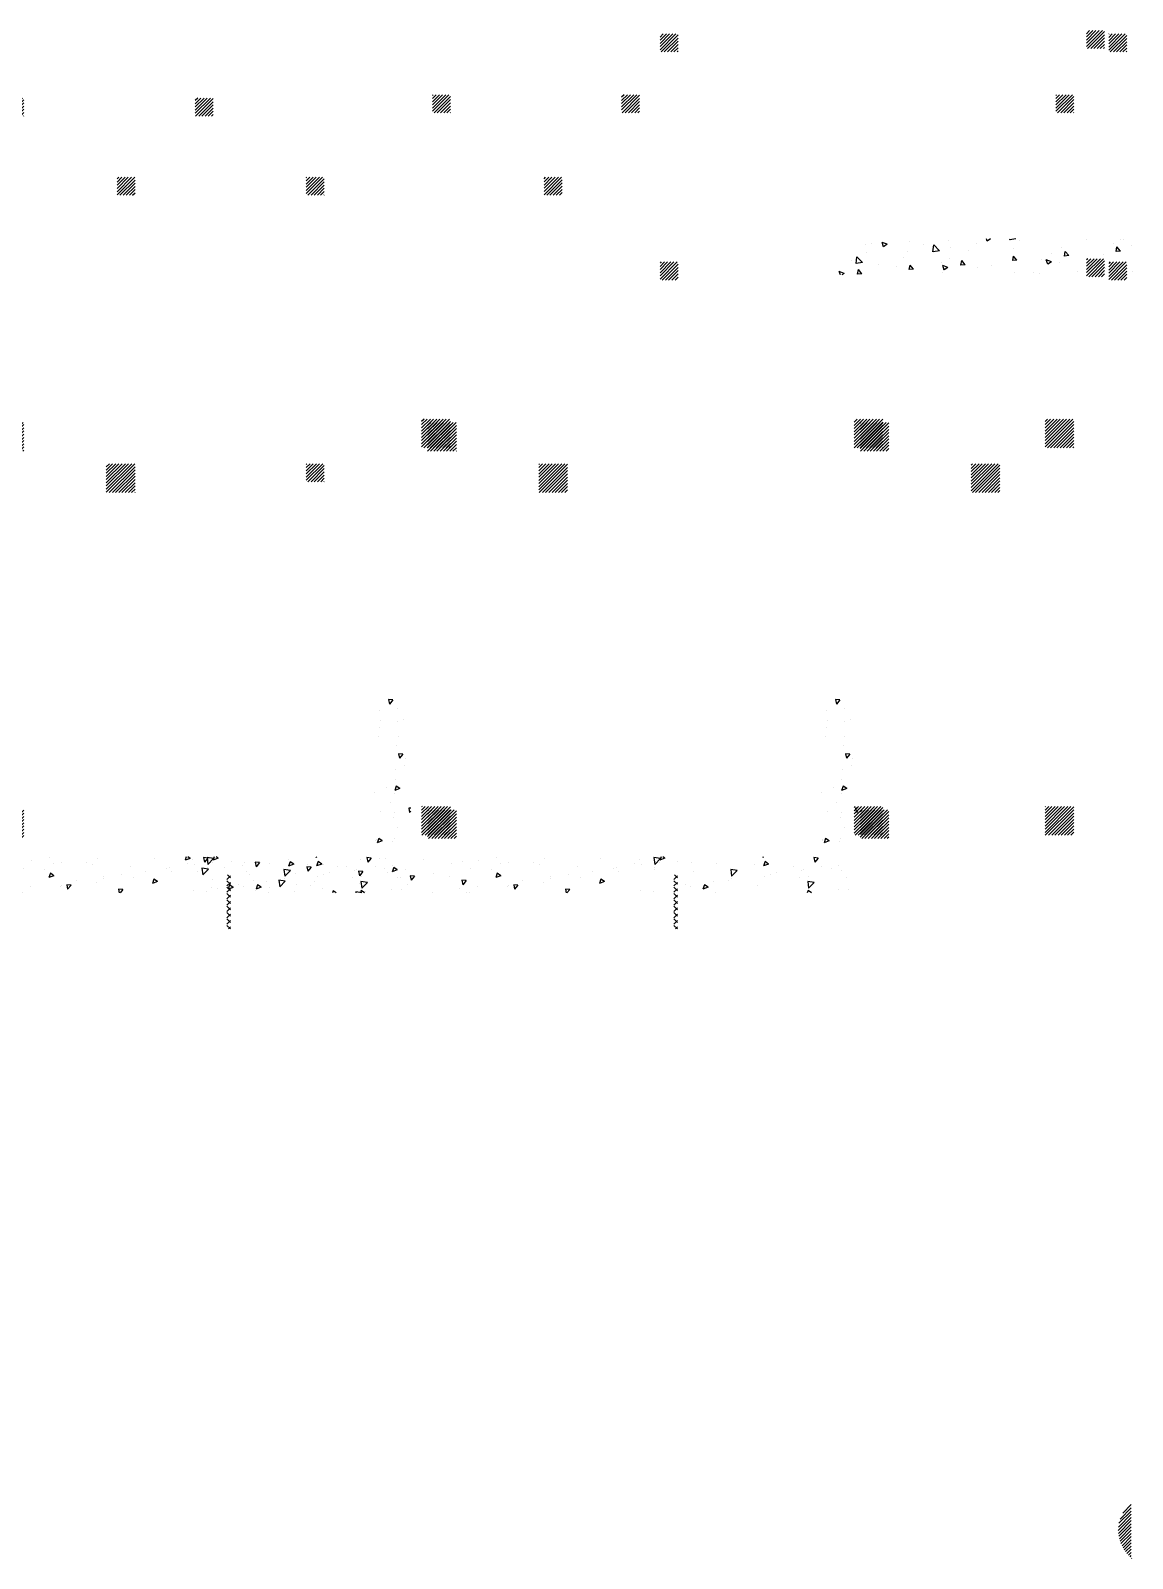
# Paper-space layout 'Layout1' of a CAD drawing. Extents: x -51516 to 7058931, y -29255 to 5150000.
# Drawn here: x -19674 to -4386, y 25766 to 46965 of the extents above; entities that cross this region are included whole.
import ezdxf

# ---------------------------------------------------------------- set-up
doc = ezdxf.new("R2010")
doc.units = 0
doc.header["$LTSCALE"] = 1000
doc.layers.get('0').update_dxf_attribs({"linetype": 'CONTINUOUS'})
doc.layers.add('COL', color=3, linetype='CONTINUOUS')

# ---------------------------------------------------------------- blocks, each defined once
blk = doc.blocks.new('*X')
at = {"color": 0}
for p, q in [((50500, 51472), (50528, 51500)), ((50550, 51450), (50500, 51500)), ((50500, 51384), (50550, 51434)), ((50550, 51362), (50500, 51412)), ((50500, 51295), (50550, 51345)), ((50550, 51273), (50500, 51323)), ((50500, 51207), (50550, 51257)), ((50550, 51185), (50500, 51235)), ((50500, 51119), (50550, 51169)), ((50550, 51097), (50500, 51147)), ((48127, 50948), (48127, 50948)), ((48272, 50954), (48272, 50954)), ((48602, 50854), (48680, 50935)), ((48641, 51000), (48688, 50968)), ((48691, 50840), (48680, 50935)), ((48688, 50968), (48699, 51000)), ((49386, 50893), (49386, 50893)), ((49970, 50993), (49970, 50993)), ((50076, 50921), (50146, 50948)), ((50076, 50921), (50126, 50888)), ((50126, 50888), (50146, 50948)), ((50318, 50905), (50318, 50905)), ((50385, 50886), (50385, 50886)), ((50500, 51030), (50550, 51080)), ((50550, 51008), (50500, 51058)), ((50500, 50942), (50550, 50992)), ((50550, 50920), (50500, 50970)), ((50500, 50854), (50550, 50904)), ((50550, 50831), (50500, 50881)), ((50831, 50976), (50831, 50976)), ((51017, 50969), (51017, 50969)), ((51995, 50955), (52033, 51000)), ((51995, 50955), (52055, 50950)), ((52055, 50950), (52046, 51000)), ((52713, 50892), (52761, 50950)), ((52713, 50892), (52772, 50887)), ((52772, 50887), (52761, 50950)), ((52844, 50897), (52844, 50897)), ((52862, 50916), (52862, 50916)), ((53275, 50907), (53275, 50907)), ((53381, 50991), (53381, 50991)), ((53427, 50997), (53427, 50997)), ((53430, 50829), (53478, 50887)), ((53490, 50824), (53478, 50887)), ((53525, 50940), (53525, 50940)), ((53904, 50989), (53904, 50989)), ((54833, 50978), (54833, 50978)), ((54878, 51000), (54962, 50987)), ((54962, 50987), (54961, 51000)), ((55233, 51000), (55277, 50970)), ((55277, 50970), (55287, 51000)), ((55420, 50938), (55420, 50938)), ((55816, 50984), (55816, 50984)), ((55941, 50835), (56018, 50916)), ((56030, 50821), (56018, 50916)), ((56162, 50927), (56162, 50927)), ((56350, 50962), (56350, 50962)), ((56665, 50924), (56735, 50950)), ((56665, 50924), (56714, 50890)), ((56714, 50890), (56735, 50950)), ((56883, 50939), (56883, 50939)), ((56965, 50928), (56965, 50928)), ((48148, 50789), (48148, 50789)), ((48220, 50693), (48220, 50693)), ((48602, 50854), (48691, 50840)), ((48681, 50767), (48681, 50767)), ((48746, 50670), (48746, 50670)), ((48780, 50696), (48780, 50696)), ((48803, 50793), (48803, 50793)), ((49124, 50720), (49124, 50720)), ((49215, 50744), (49215, 50744)), ((49293, 50766), (49293, 50766)), ((49670, 50689), (49748, 50770)), ((49670, 50689), (49759, 50675)), ((49759, 50675), (49748, 50770)), ((49749, 50721), (49749, 50721)), ((49756, 50803), (49756, 50803)), ((49798, 50830), (49798, 50830)), ((50006, 50836), (50006, 50836)), ((50283, 50699), (50283, 50699)), ((50500, 50765), (50550, 50815)), ((50543, 50750), (50500, 50793)), ((50817, 50676), (50817, 50676)), ((51324, 50707), (51324, 50707)), ((51513, 50841), (51583, 50868)), ((51513, 50841), (51563, 50808)), ((51563, 50808), (51583, 50868)), ((51678, 50697), (51678, 50697)), ((51843, 50782), (51843, 50782)), ((52014, 50741), (52014, 50741)), ((52261, 50797), (52261, 50797)), ((52264, 50774), (52264, 50774)), ((52357, 50852), (52357, 50852)), ((52643, 50824), (52643, 50824)), ((52950, 50761), (53020, 50788)), ((52950, 50761), (53000, 50728)), ((53000, 50728), (53020, 50788)), ((53084, 50678), (53084, 50678)), ((53430, 50829), (53490, 50824)), ((53667, 50778), (53667, 50778)), ((53883, 50729), (53883, 50729)), ((54147, 50767), (54195, 50824)), ((54147, 50767), (54207, 50761)), ((54207, 50761), (54195, 50824)), ((54250, 50878), (54250, 50878)), ((54272, 50678), (54272, 50678)), ((54387, 50681), (54457, 50708)), ((54387, 50681), (54437, 50648)), ((54388, 50793), (54388, 50793)), ((54437, 50648), (54457, 50708)), ((54523, 50711), (54523, 50711)), ((54864, 50704), (54913, 50761)), ((54864, 50704), (54924, 50699)), ((54901, 50761), (54901, 50761)), ((54907, 50868), (54907, 50868)), ((54924, 50699), (54913, 50761)), ((55533, 50844), (55533, 50844)), ((55582, 50641), (55630, 50699)), ((55641, 50636), (55630, 50699)), ((55783, 50877), (55783, 50877)), ((55799, 50728), (55799, 50728)), ((55913, 50669), (55913, 50669)), ((55941, 50835), (56029, 50821)), ((56382, 50828), (56382, 50828)), ((56433, 50744), (56433, 50744)), ((56946, 50815), (56946, 50815)), ((57008, 50670), (57086, 50751)), ((57008, 50670), (57097, 50656)), ((57097, 50656), (57086, 50751)), ((57160, 50699), (57160, 50699)), ((48260, 50621), (48260, 50621)), ((48358, 50655), (48358, 50655)), ((48495, 50637), (48495, 50637)), ((48548, 50517), (48596, 50574)), ((48548, 50517), (48608, 50511)), ((48608, 50511), (48596, 50574)), ((48892, 50632), (48892, 50632)), ((49236, 50599), (49306, 50626)), ((49236, 50599), (49285, 50565)), ((49285, 50565), (49306, 50626)), ((49304, 50500), (49313, 50511)), ((49315, 50500), (49313, 50511)), ((49426, 50610), (49426, 50610)), ((49960, 50587), (49960, 50587)), ((50305, 50573), (50305, 50573)), ((50494, 50565), (50494, 50565)), ((50673, 50519), (50743, 50546)), ((50673, 50519), (50701, 50500)), ((50727, 50500), (50743, 50546)), ((50737, 50523), (50815, 50604)), ((50737, 50523), (50826, 50509)), ((50753, 50575), (50753, 50575)), ((50826, 50509), (50815, 50604)), ((50819, 50643), (50819, 50643)), ((51004, 50608), (51004, 50608)), ((51028, 50542), (51028, 50542)), ((51095, 50597), (51095, 50597)), ((51351, 50654), (51351, 50654)), ((51383, 50658), (51383, 50658)), ((51561, 50519), (51561, 50519)), ((51884, 50631), (51884, 50631)), ((52345, 50519), (52345, 50519)), ((52418, 50609), (52418, 50609)), ((52501, 50577), (52501, 50577)), ((52850, 50583), (52850, 50583)), ((52952, 50586), (52952, 50586)), ((53012, 50512), (53012, 50512)), ((53262, 50545), (53262, 50545)), ((53369, 50658), (53369, 50658)), ((53486, 50564), (53486, 50564)), ((53641, 50595), (53641, 50595)), ((54020, 50541), (54020, 50541)), ((54553, 50518), (54553, 50518)), ((54632, 50528), (54632, 50528)), ((54895, 50535), (54895, 50535)), ((55215, 50628), (55215, 50628)), ((55408, 50605), (55408, 50605)), ((55582, 50641), (55641, 50636)), ((55824, 50601), (55894, 50628)), ((55824, 50601), (55874, 50568)), ((55874, 50567), (55894, 50628)), ((55899, 50533), (55899, 50533)), ((56299, 50578), (56347, 50636)), ((56299, 50578), (56359, 50573)), ((56359, 50573), (56347, 50636)), ((56530, 50616), (56530, 50616)), ((56781, 50649), (56781, 50649)), ((57016, 50516), (57064, 50573)), ((57016, 50516), (57076, 50510)), ((57076, 50510), (57064, 50573)), ((57261, 50521), (57331, 50548)), ((57261, 50521), (57293, 50500)), ((57315, 50500), (57331, 50548)), ((48232, 50243), (48232, 50243)), ((48248, 50288), (48248, 50288)), ((48395, 50276), (48465, 50303)), ((48395, 50276), (48445, 50243)), ((48445, 50243), (48465, 50303)), ((48482, 50258), (48482, 50258)), ((48483, 50276), (48483, 50276)), ((26800, 49825), (27175, 50200)), ((26800, 49869), (27131, 50200)), ((26800, 49914), (27086, 50200)), ((26800, 49958), (27042, 50200)), ((26800, 50002), (26998, 50200)), ((26800, 50046), (26954, 50200)), ((26800, 50090), (26910, 50200)), ((26800, 50135), (26865, 50200)), ((26800, 50179), (26821, 50200)), ((26819, 49800), (27200, 50181)), ((26863, 49800), (27200, 50137)), ((26907, 49800), (27200, 50093)), ((26952, 49800), (27200, 50048)), ((32800, 49815), (33185, 50200)), ((32800, 49859), (33141, 50200)), ((32800, 49903), (33097, 50200)), ((32800, 49947), (33053, 50200)), ((32800, 49992), (33008, 50200)), ((32800, 50036), (32964, 50200)), ((32800, 50080), (32920, 50200)), ((32800, 50124), (32876, 50200)), ((32800, 50168), (32832, 50200)), ((32829, 49800), (33200, 50171)), ((32874, 49800), (33200, 50126)), ((32918, 49800), (33200, 50082)), ((32962, 49800), (33200, 50038)), ((38800, 49804), (39196, 50200)), ((38800, 49849), (39151, 50200)), ((38800, 49893), (39107, 50200)), ((38800, 49937), (39063, 50200)), ((38800, 49981), (39019, 50200)), ((38800, 50025), (38975, 50200)), ((38800, 50070), (38930, 50200)), ((38800, 50114), (38886, 50200)), ((38800, 50158), (38842, 50200)), ((38840, 49800), (39200, 50160)), ((38884, 49800), (39200, 50116)), ((38928, 49800), (39200, 50072)), ((48179, 50096), (48179, 50096)), ((26996, 49800), (27200, 50004)), ((27040, 49800), (27200, 49960)), ((27084, 49800), (27200, 49916)), ((27128, 49800), (27200, 49872)), ((27173, 49800), (27200, 49827)), ((33006, 49800), (33200, 49994)), ((33050, 49800), (33200, 49950)), ((33095, 49800), (33200, 49905)), ((33139, 49800), (33200, 49861)), ((38972, 49800), (39200, 50028)), ((39017, 49800), (39200, 49983)), ((39061, 49800), (39200, 49939)), ((39105, 49800), (39200, 49895)), ((39149, 49800), (39200, 49851)), ((48000, 49864), (48017, 49885)), ((48000, 49824), (48029, 49822)), ((48029, 49822), (48017, 49885)), ((48220, 49881), (48220, 49881)), ((48236, 49955), (48236, 49955)), ((48418, 49877), (48418, 49877)), ((33183, 49800), (33200, 49817)), ((39193, 49800), (39200, 49807)), ((48224, 49622), (48224, 49622)), ((48288, 49747), (48288, 49747)), ((48499, 49613), (48499, 49613)), ((48152, 49551), (48222, 49578)), ((48152, 49551), (48202, 49518)), ((48202, 49518), (48222, 49578)), ((48217, 49427), (48217, 49427)), ((48335, 49537), (48335, 49537)), ((48089, 49239), (48089, 49239)), ((48212, 49289), (48212, 49289)), ((48072, 49142), (48072, 49142)), ((48108, 49075), (48156, 49132)), ((48108, 49075), (48168, 49070)), ((48168, 49070), (48156, 49132)), ((48176, 48830), (48176, 48830)), ((48199, 48957), (48199, 48957)), ((48441, 48831), (48441, 48831)), ((48105, 48594), (48105, 48594)), ((48187, 48624), (48187, 48624)), ((48415, 48610), (48415, 48610)), ((48428, 48705), (48428, 48705)), ((48178, 48437), (48178, 48437)), ((48247, 48323), (48295, 48380)), ((48307, 48317), (48295, 48380)), ((48428, 48470), (48428, 48470)), ((48247, 48323), (48307, 48317)), ((26800, 44433), (27192, 44825)), ((26800, 44478), (27147, 44825)), ((26800, 44522), (27103, 44825)), ((26800, 44566), (27059, 44825)), ((26800, 44610), (27015, 44825)), ((26800, 44654), (26971, 44825)), ((26800, 44699), (26926, 44825)), ((26800, 44743), (26882, 44825)), ((26800, 44787), (26838, 44825)), ((26836, 44425), (27200, 44789)), ((26880, 44425), (27200, 44745)), ((32800, 44467), (33158, 44825)), ((32800, 44511), (33114, 44825)), ((32800, 44556), (33069, 44825)), ((32800, 44600), (33025, 44825)), ((32800, 44644), (32981, 44825)), ((32800, 44688), (32937, 44825)), ((32800, 44732), (32893, 44825)), ((32800, 44777), (32848, 44825)), ((32800, 44821), (32804, 44825)), ((32802, 44425), (33200, 44823)), ((32846, 44425), (33200, 44779)), ((32890, 44425), (33200, 44735)), ((38800, 44457), (39168, 44825)), ((38800, 44501), (39124, 44825)), ((38800, 44545), (39080, 44825)), ((38800, 44589), (39036, 44825)), ((38800, 44634), (38991, 44825)), ((38800, 44678), (38947, 44825)), ((38800, 44722), (38903, 44825)), ((38800, 44766), (38859, 44825)), ((38800, 44810), (38815, 44825)), ((38812, 44425), (39200, 44813)), ((38857, 44425), (39200, 44768)), ((26924, 44425), (27200, 44701)), ((26968, 44425), (27200, 44657)), ((27012, 44425), (27200, 44613)), ((27057, 44425), (27200, 44568)), ((27101, 44425), (27200, 44524)), ((32935, 44425), (33200, 44690)), ((32979, 44425), (33200, 44646)), ((33023, 44425), (33200, 44602)), ((33067, 44425), (33200, 44558)), ((38901, 44425), (39200, 44724)), ((38945, 44425), (39200, 44680)), ((38989, 44425), (39200, 44636)), ((39033, 44425), (39200, 44592)), ((39078, 44425), (39200, 44547)), ((27145, 44425), (27200, 44480)), ((27189, 44425), (27200, 44436)), ((33111, 44425), (33200, 44514)), ((33155, 44425), (33200, 44470)), ((39122, 44425), (39200, 44503)), ((39166, 44425), (39200, 44459)), ((23500, 42238), (23712, 42450)), ((23500, 42283), (23667, 42450)), ((23500, 42327), (23623, 42450)), ((23500, 42371), (23579, 42450)), ((23500, 42415), (23535, 42450)), ((23506, 42200), (23750, 42444)), ((23550, 42200), (23750, 42400)), ((29725, 42232), (29943, 42450)), ((29725, 42276), (29899, 42450)), ((29725, 42320), (29855, 42450)), ((29725, 42365), (29810, 42450)), ((29725, 42409), (29766, 42450)), ((29737, 42200), (29975, 42438)), ((23594, 42200), (23750, 42356)), ((23638, 42200), (23750, 42312)), ((23683, 42200), (23750, 42267)), ((23727, 42200), (23750, 42223)), ((29781, 42200), (29975, 42394)), ((29826, 42200), (29975, 42349)), ((29870, 42200), (29975, 42305)), ((29914, 42200), (29975, 42261)), ((29958, 42200), (29975, 42217)), ((8950, 39930), (9195, 40175)), ((8950, 39974), (9151, 40175)), ((8950, 40019), (9106, 40175)), ((8950, 40063), (9062, 40175)), ((8950, 40107), (9018, 40175)), ((8950, 40151), (8974, 40175)), ((8989, 39925), (9200, 40136)), ((9033, 39925), (9200, 40092)), ((11575, 39948), (11802, 40175)), ((11575, 39992), (11758, 40175)), ((11575, 40036), (11714, 40175)), ((11575, 40080), (11670, 40175)), ((11575, 40124), (11626, 40175)), ((11575, 40169), (11581, 40175)), ((11597, 39925), (11825, 40153)), ((11641, 39925), (11825, 40109)), ((14875, 39933), (15117, 40175)), ((14875, 39977), (15073, 40175)), ((14875, 40021), (15029, 40175)), ((14875, 40066), (14984, 40175)), ((14875, 40110), (14940, 40175)), ((14875, 40154), (14896, 40175)), ((14911, 39925), (15125, 40139)), ((14955, 39925), (15125, 40095)), ((36175, 39932), (36418, 40175)), ((36175, 39976), (36374, 40175)), ((36175, 40020), (36330, 40175)), ((36175, 40064), (36286, 40175)), ((36175, 40108), (36242, 40175)), ((36175, 40152), (36198, 40175)), ((36213, 39925), (36425, 40137)), ((36257, 39925), (36425, 40093)), ((38800, 39949), (39026, 40175)), ((38800, 39993), (38982, 40175)), ((38800, 40037), (38938, 40175)), ((38800, 40082), (38893, 40175)), ((38800, 40126), (38849, 40175)), ((38800, 40170), (38805, 40175)), ((38820, 39925), (39050, 40155)), ((38864, 39925), (39050, 40111)), ((9077, 39925), (9200, 40048)), ((9122, 39925), (9200, 40003)), ((9166, 39925), (9200, 39959)), ((11685, 39925), (11825, 40065)), ((11729, 39925), (11825, 40021)), ((11773, 39925), (11825, 39977)), ((11818, 39925), (11825, 39932)), ((14999, 39925), (15125, 40051)), ((15044, 39925), (15125, 40006)), ((15088, 39925), (15125, 39962)), ((36301, 39925), (36425, 40049)), ((36345, 39925), (36425, 40005)), ((36389, 39925), (36425, 39961)), ((38909, 39925), (39050, 40066)), ((38953, 39925), (39050, 40022)), ((38997, 39925), (39050, 39978)), ((39041, 39925), (39050, 39934)), ((23500, 39056), (23729, 39285)), ((23500, 39101), (23684, 39285)), ((23500, 39145), (23640, 39285)), ((23500, 39189), (23596, 39285)), ((23500, 39233), (23552, 39285)), ((23500, 39277), (23508, 39285)), ((23523, 39035), (23750, 39262)), ((29725, 39050), (29960, 39285)), ((29725, 39094), (29916, 39285)), ((29725, 39138), (29872, 39285)), ((29725, 39183), (29827, 39285)), ((29725, 39227), (29783, 39285)), ((29725, 39271), (29739, 39285)), ((29754, 39035), (29975, 39256)), ((23567, 39035), (23750, 39218)), ((23611, 39035), (23750, 39174)), ((23655, 39035), (23750, 39130)), ((23700, 39035), (23750, 39085)), ((23744, 39035), (23750, 39041)), ((29798, 39035), (29975, 39212)), ((29843, 39035), (29975, 39167)), ((29887, 39035), (29975, 39123)), ((29931, 39035), (29975, 39079)), ((8800, 35803), (9197, 36200)), ((8800, 35847), (9153, 36200)), ((8800, 35891), (9109, 36200)), ((8800, 35935), (9065, 36200)), ((8800, 35979), (9021, 36200)), ((8800, 36024), (8976, 36200)), ((8800, 36068), (8932, 36200)), ((8800, 36112), (8888, 36200)), ((8800, 36156), (8844, 36200)), ((8842, 35800), (9200, 36158)), ((8886, 35800), (9200, 36114)), ((8930, 35800), (9200, 36070)), ((11575, 35970), (11805, 36200)), ((11575, 36014), (11761, 36200)), ((11575, 36059), (11716, 36200)), ((11575, 36103), (11672, 36200)), ((11575, 36147), (11628, 36200)), ((11575, 36191), (11584, 36200)), ((11599, 35950), (11825, 36176)), ((11643, 35950), (11825, 36132)), ((11687, 35950), (11825, 36088)), ((11732, 35950), (11825, 36043)), ((14800, 35836), (15164, 36200)), ((14800, 35881), (15119, 36200)), ((14800, 35925), (15075, 36200)), ((14800, 35969), (15031, 36200)), ((14800, 36013), (14987, 36200)), ((14800, 36057), (14943, 36200)), ((14800, 36102), (14898, 36200)), ((14800, 36146), (14854, 36200)), ((14800, 36190), (14810, 36200)), ((14808, 35800), (15200, 36192)), ((14852, 35800), (15200, 36148)), ((14896, 35800), (15200, 36104)), ((14940, 35800), (15200, 36060)), ((20800, 35826), (21174, 36200)), ((20800, 35870), (21130, 36200)), ((20800, 35914), (21086, 36200)), ((20800, 35959), (21041, 36200)), ((20800, 36003), (20997, 36200)), ((20800, 36047), (20953, 36200)), ((20800, 36091), (20909, 36200)), ((20800, 36135), (20865, 36200)), ((20800, 36180), (20820, 36200)), ((20818, 35800), (21200, 36182)), ((20862, 35800), (21200, 36138)), ((20907, 35800), (21200, 36093)), ((20951, 35800), (21200, 36049)), ((8974, 35800), (9200, 36026)), ((9018, 35800), (9200, 35982)), ((9063, 35800), (9200, 35937)), ((9107, 35800), (9200, 35893)), ((9151, 35800), (9200, 35849)), ((11776, 35950), (11825, 35999)), ((11820, 35950), (11825, 35955)), ((14985, 35800), (15200, 36015)), ((15029, 35800), (15200, 35971)), ((15073, 35800), (15200, 35927)), ((15117, 35800), (15200, 35883)), ((15161, 35800), (15200, 35839)), ((20995, 35800), (21200, 36005)), ((21039, 35800), (21200, 35961)), ((21083, 35800), (21200, 35917)), ((21128, 35800), (21200, 35872)), ((21172, 35800), (21200, 35828)), ((9195, 35800), (9200, 35805)), ((1493, 25313), (1647, 25468)), ((1529, 25394), (1647, 25512)), ((1467, 25155), (1647, 25335)), ((1469, 25201), (1647, 25379)), ((1469, 25113), (1647, 25291)), ((1474, 25074), (1647, 25247)), ((1476, 25253), (1647, 25424)), ((1482, 25038), (1647, 25203)), ((1493, 25004), (1647, 25159)), ((1505, 24972), (1647, 25114)), ((1519, 24942), (1647, 25070)), ((1535, 24913), (1647, 25026)), ((1551, 24886), (1647, 24982)), ((1569, 24860), (1647, 24938)), ((1588, 24835), (1647, 24893)), ((1609, 24811), (1647, 24849)), ((1630, 24788), (1647, 24805)), ((1652, 24766), (1657, 24770))]:
    blk.add_line(p, q, dxfattribs=at)

psp = doc.layouts.get("Layout1")

# ---------------------------------------------------------------- block references
at = {"color": 0}
for p in [(-27424, 4755), (-6050, 1000)]:
    psp.add_blockref('*X', p, dxfattribs=at)
at = {"layer": 'COL', "color": 0, "rotation": 180}
for p in [(19034, 85954), (24951, 86000), (33601, 86000), (39801, 86000)]:
    psp.add_blockref('*X', p, dxfattribs=at)
at = {"layer": 'COL', "color": 0, "xscale": -1}
psp.add_blockref('*X', (48876, -6925), dxfattribs=at)

doc.saveas('drawing.dxf')
